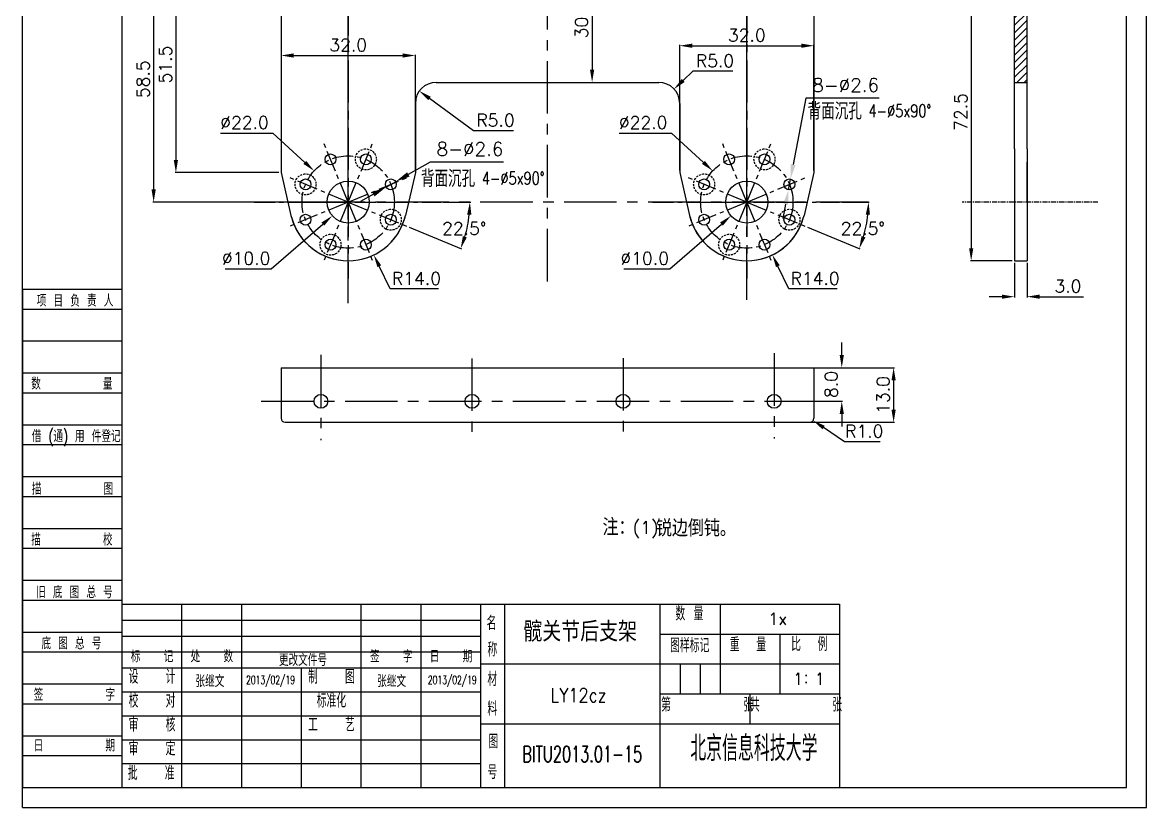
# Model space of a CAD drawing. Extents: x 2854 to 5858, y -1165 to 723.
# Drawn here: x 4530.2 to 4798.1, y -724.9 to -537.8 of the extents above; entities that cross this region are included whole.
import ezdxf
from ezdxf.enums import TextEntityAlignment as Align

# ---------------------------------------------------------------- set-up
doc = ezdxf.new("R2010")
doc.units = 0
doc.header["$MEASUREMENT"] = 0
doc.linetypes.add('PF_CENTER', pattern=[2, 1.25, -0.25, 0.25, -0.25])
doc.linetypes.add('PF_DASHED', pattern=[0.75, 0.5, -0.25])
doc.layers.get('0').update_dxf_attribs({"linetype": 'CONTINUOUS'})
doc.layers.get('DEFPOINTS').update_dxf_attribs({"linetype": 'CONTINUOUS'})
for name, color, linetype in [('SMPEN_CENTER', 4, 'PF_CENTER'), ('SMPEN_DASHED', 2, 'PF_DASHED'), ('SMPEN_DIM', 3, 'CONTINUOUS'), ('SMPEN_HATCH', 6, 'CONTINUOUS'), ('SMPEN_TEXT', 6, 'CONTINUOUS'), ('SMPEN_THICK', 7, 'CONTINUOUS')]:
    doc.layers.add(name, color=color, linetype=linetype)
doc.styles.get("Standard").update_dxf_attribs({"font": 'txt.shx', "bigfont": 'hshztxt.shx'})
doc.dimstyles.get("Standard").update_dxf_attribs({"dimtxt": 3, "dimasz": 3, "dimexe": 0.18, "dimexo": 0.5, "dimgap": 1, "dimtad": 1, "dimtoh": 1, "dimdec": 1, "dimzin": 0, "dimdsep": 46, "dimtxsty": 'Standard', "dimcen": 0, "dimadec": 1, "dimazin": 0, "dimtfac": 1, "dimtdec": 1, "dimtofl": 0, "dimtmove": 0, "dimatfit": 3, "dimfxl": 0, "dimtolj": 1, "dimtzin": 0, "dimarcsym": 0})
doc.dimstyles.new('STANDARD$0', dxfattribs={"dimtxt": 3, "dimasz": 3, "dimexe": 0.18, "dimexo": 0.5, "dimgap": 1, "dimtad": 1, "dimtoh": 1, "dimdec": 1, "dimzin": 0, "dimdsep": 46, "dimtxsty": 'Standard', "dimcen": 0, "dimadec": 1, "dimazin": 0, "dimtfac": 1, "dimtdec": 1, "dimtofl": 0, "dimtmove": 0, "dimatfit": 3, "dimfxl": 0, "dimtolj": 1, "dimtzin": 0, "dimarcsym": 0})

# ---------------------------------------------------------------- blocks, each defined once
blk = doc.blocks.new('*D456')
at = {"layer": 'DEFPOINTS', "color": 0, "ltscale": 10}
for p in [(4717.79, -632.08), (4718.61, -632.64)]:
    blk.add_point(p, dxfattribs=at)
at = {"layer": 'SMPEN_DIM', "color": 0, "lineweight": -2, "ltscale": 10}
for p, q in [((4726.04, -637.72), (4721.09, -634.33)), ((4734.54, -637.72), (4726.04, -637.72))]:
    blk.add_line(p, q, dxfattribs=at)
at = {"layer": 'SMPEN_DIM', "color": 0, "ltscale": 10}
blk.add_solid([(4721.37, -633.92), (4720.81, -634.75), (4718.61, -632.64)], dxfattribs=at)
at = {"layer": 'SMPEN_DIM', "color": 0, "ltscale": 10, "insert": (4730.79, -635.22), "char_height": 3, "attachment_point": 5}
blk.add_mtext('\\A1;R1.0', dxfattribs=at)
blk = doc.blocks.new('*D455')
at = {"layer": 'DEFPOINTS', "color": 0, "ltscale": 10}
for p in [(4766.57, -522.1), (4756.27, -594.6), (4766.57, -594.6)]:
    blk.add_point(p, dxfattribs=at)
at = {"layer": 'SMPEN_DIM', "color": 0, "lineweight": -2, "ltscale": 10}
for p, q in [((4766.07, -522.1), (4756.09, -522.1)), ((4756.27, -525.1), (4756.27, -591.6)), ((4766.07, -594.6), (4756.09, -594.6))]:
    blk.add_line(p, q, dxfattribs=at)
at = {"layer": 'SMPEN_DIM', "color": 0, "ltscale": 10}
for points in [[(4755.77, -525.1), (4756.77, -525.1), (4756.27, -522.1)], [(4755.77, -591.6), (4756.77, -591.6), (4756.27, -594.6)]]:
    blk.add_solid(points, dxfattribs=at)
at = {"layer": 'SMPEN_DIM', "color": 0, "ltscale": 10, "insert": (4753.77, -559.14), "char_height": 3, "attachment_point": 5, "rotation": 90}
blk.add_mtext('\\A1;72.5', dxfattribs=at)
blk = doc.blocks.new('*D451')
at = {"layer": 'DEFPOINTS', "color": 0, "ltscale": 10}
for p in [(4624.75, -554.15), (4628.79, -557.1)]:
    blk.add_point(p, dxfattribs=at)
at = {"layer": 'SMPEN_DIM', "color": 0, "lineweight": -2, "ltscale": 10}
for p, q in [((4637.65, -563.6), (4627.17, -555.92)), ((4647.15, -563.6), (4637.65, -563.6))]:
    blk.add_line(p, q, dxfattribs=at)
at = {"layer": 'SMPEN_DIM', "color": 0, "ltscale": 10}
blk.add_solid([(4627.47, -555.52), (4626.88, -556.32), (4624.75, -554.15)], dxfattribs=at)
at = {"layer": 'SMPEN_DIM', "color": 0, "ltscale": 10, "insert": (4642.9, -561.1), "char_height": 3, "attachment_point": 5}
blk.add_mtext('\\A1;R5.0', dxfattribs=at)
blk = doc.blocks.new('*D449')
at = {"layer": 'DEFPOINTS', "color": 0, "ltscale": 10}
for p in [(4591.79, -522.1), (4566.72, -573.6), (4591.79, -573.6)]:
    blk.add_point(p, dxfattribs=at)
at = {"layer": 'SMPEN_DIM', "color": 0, "lineweight": -2, "ltscale": 10}
for p, q in [((4591.29, -522.1), (4566.54, -522.1)), ((4566.72, -525.1), (4566.72, -570.6)), ((4591.29, -573.6), (4566.54, -573.6))]:
    blk.add_line(p, q, dxfattribs=at)
at = {"layer": 'SMPEN_DIM', "color": 0, "ltscale": 10}
for points in [[(4566.22, -525.1), (4567.22, -525.1), (4566.72, -522.1)], [(4566.22, -570.6), (4567.22, -570.6), (4566.72, -573.6)]]:
    blk.add_solid(points, dxfattribs=at)
at = {"layer": 'SMPEN_DIM', "color": 0, "ltscale": 10, "insert": (4564.22, -547.85), "char_height": 3, "attachment_point": 5, "rotation": 90}
blk.add_mtext('\\A1;51.5', dxfattribs=at)
blk = doc.blocks.new('*D448')
at = {"layer": 'DEFPOINTS', "color": 0, "ltscale": 10}
for p in [(4591.79, -522.1), (4561.42, -580.6), (4607.79, -580.6)]:
    blk.add_point(p, dxfattribs=at)
at = {"layer": 'SMPEN_DIM', "color": 0, "lineweight": -2, "ltscale": 10}
for p, q in [((4591.29, -522.1), (4561.24, -522.1)), ((4561.42, -525.1), (4561.42, -577.6)), ((4607.29, -580.6), (4561.24, -580.6))]:
    blk.add_line(p, q, dxfattribs=at)
at = {"layer": 'SMPEN_DIM', "color": 0, "ltscale": 10}
for points in [[(4560.92, -525.1), (4561.92, -525.1), (4561.42, -522.1)], [(4560.92, -577.6), (4561.92, -577.6), (4561.42, -580.6)]]:
    blk.add_solid(points, dxfattribs=at)
at = {"layer": 'SMPEN_DIM', "color": 0, "ltscale": 10, "insert": (4558.92, -551.35), "char_height": 3, "attachment_point": 5, "rotation": 90}
blk.add_mtext('\\A1;58.5', dxfattribs=at)
blk = doc.blocks.new('*D446')
at = {"layer": 'DEFPOINTS', "color": 0, "ltscale": 10}
for p in [(4591.79, -525.1), (4623.79, -545.69), (4623.79, -573.6)]:
    blk.add_point(p, dxfattribs=at)
at = {"layer": 'SMPEN_DIM', "color": 0, "lineweight": -2, "ltscale": 10}
for p, q in [((4591.79, -525.6), (4591.79, -545.87)), ((4594.79, -545.69), (4620.79, -545.69)), ((4623.79, -573.1), (4623.79, -545.51))]:
    blk.add_line(p, q, dxfattribs=at)
at = {"layer": 'SMPEN_DIM', "color": 0, "ltscale": 10}
for points in [[(4594.79, -545.19), (4594.79, -546.19), (4591.79, -545.69)], [(4620.79, -545.19), (4620.79, -546.19), (4623.79, -545.69)]]:
    blk.add_solid(points, dxfattribs=at)
at = {"layer": 'SMPEN_DIM', "color": 0, "ltscale": 10, "insert": (4607.79, -543.19), "char_height": 3, "attachment_point": 5}
blk.add_mtext('\\A1;32.0', dxfattribs=at)
blk = doc.blocks.new('*D445')
at = {"layer": 'DEFPOINTS', "color": 0, "ltscale": 10}
for p in [(4702.79, -495.29), (4607.79, -580.6), (4702.79, -580.6)]:
    blk.add_point(p, dxfattribs=at)
at = {"layer": 'SMPEN_DIM', "color": 0, "lineweight": -2, "ltscale": 10}
for p, q in [((4607.79, -580.1), (4607.79, -495.11)), ((4610.79, -495.29), (4699.79, -495.29)), ((4702.79, -580.1), (4702.79, -495.11))]:
    blk.add_line(p, q, dxfattribs=at)
at = {"layer": 'SMPEN_DIM', "color": 0, "ltscale": 10}
for points in [[(4610.79, -494.79), (4610.79, -495.79), (4607.79, -495.29)], [(4699.79, -494.79), (4699.79, -495.79), (4702.79, -495.29)]]:
    blk.add_solid(points, dxfattribs=at)
at = {"layer": 'SMPEN_DIM', "color": 0, "ltscale": 10, "insert": (4655.29, -492.79), "char_height": 3, "attachment_point": 5}
blk.add_mtext('\\A1;95.0', dxfattribs=at)
blk = doc.blocks.new('ADDBOX')
for p, q in [((0, 125), (0, 0)), ((0, 125), (25, 125)), ((25, 0), (25, 125))]:
    blk.add_line(p, q)
at = {"color": 1}
for p, q in [((0, 120), (25, 120)), ((0, 99), (25, 99)), ((0, 86), (25, 86)), ((0, 73), (25, 73)), ((0, 60), (25, 60)), ((0, 47), (25, 47)), ((0, 21), (25, 21)), ((0, 8), (25, 8))]:
    blk.add_line(p, q, dxfattribs=at)
for points in [[(0, 112), (25, 112)], [(0, 34), (25, 34)]]:
    blk.add_lwpolyline(points, dxfattribs=at)
for points in [[(0, 104), (25, 104)], [(0, 91), (25, 91)], [(0, 78), (25, 78)], [(0, 65), (25, 65)], [(0, 52), (25, 52)], [(0, 39), (25, 39)], [(0, 26), (25, 26)], [(0, 13), (25, 13)], [(0, 0), (25, 0)]]:
    blk.add_lwpolyline(points)
at = {"color": 1, "width": 0.67}
for s, p in [('项 目 负 责 人', (3.58, 120.61)), ('数        量', (2.2, 99.8)), ('借 (通) 用 件登记', (2.35, 86.62)), ('描        图', (2.35, 73.41)), ('描        校', (2.2, 60.68)), ('旧 底 图 总 号', (3.43, 47.48)), (' 底 图 总 号', (2.97, 34.66)), ('签        字', (2.82, 21.77)), ('日        期', (2.82, 9.04))]:
    blk.add_text(s, height=3, dxfattribs=at).set_placement(p)
at = {"color": 1, "ltscale": 20, "width": 0.67}
blk.add_attdef('PRJMANAGER', text='', height=3.5, dxfattribs=at).set_placement((1.5, 113), align=Align.BOTTOM_LEFT)
at = {"color": 1, "width": 0.67}
for tag, p in [('NUM', (1.5, 92)), ('DRAFTER', (1.5, 66)), ('DVERI', (1.5, 53)), ('OLDDRAWNO', (1.5, 40)), ('DRAWNO', (1.5, 27)), ('SIGNER', (1.5, 14)), ('DATE', (1.5, 1))]:
    blk.add_attdef(tag, text='', height=3.5, dxfattribs=at).set_placement(p, align=Align.BOTTOM_LEFT)
blk = doc.blocks.new('*D461')
at = {"layer": 'DEFPOINTS', "color": 0, "ltscale": 10}
for p in [(4713.19, -575.12), (4712.71, -577.67)]:
    blk.add_point(p, dxfattribs=at)
at = {"layer": 'SMPEN_DIM', "color": 0, "lineweight": -2, "ltscale": 10}
for p, q in [((4716.85, -555.83), (4713.85, -571.68)), ((4734.35, -555.83), (4716.85, -555.83)), ((4712.71, -577.67), (4713.19, -575.12)), ((4712.05, -581.11), (4711.4, -584.55))]:
    blk.add_line(p, q, dxfattribs=at)
at = {"layer": 'SMPEN_DIM', "color": 0, "ltscale": 10}
for points in [[(4713.27, -571.57), (4714.42, -571.79), (4713.19, -575.12)], [(4711.48, -581), (4712.63, -581.22), (4712.71, -577.67)]]:
    blk.add_solid(points, dxfattribs=at)
at = {"layer": 'SMPEN_DIM', "color": 0, "ltscale": 10, "insert": (4726.35, -552.73), "char_height": 3.2, "attachment_point": 5}
blk.add_mtext('\\A1;8-∅2.6', dxfattribs=at)
blk = doc.blocks.new('*D460')
at = {"layer": 'DEFPOINTS', "color": 0, "ltscale": 10}
for p in [(4694.67, -573.18), (4710.9, -588.03)]:
    blk.add_point(p, dxfattribs=at)
at = {"layer": 'SMPEN_DIM', "color": 0, "lineweight": -2, "ltscale": 10}
for p, q in [((4672.33, -564.18), (4684.83, -564.18)), ((4684.83, -564.18), (4692.46, -571.15))]:
    blk.add_line(p, q, dxfattribs=at)
at = {"layer": 'SMPEN_DIM', "color": 0, "ltscale": 10}
blk.add_solid([(4692.79, -570.79), (4692.12, -571.52), (4694.67, -573.18)], dxfattribs=at)
at = {"layer": 'SMPEN_DIM', "color": 0, "ltscale": 10, "insert": (4678.08, -561.68), "char_height": 3, "attachment_point": 5}
blk.add_mtext('\\A1;∅22.0', dxfattribs=at)
blk = doc.blocks.new('*D459')
at = {"layer": 'DEFPOINTS', "color": 0, "ltscale": 10}
for p in [(4680.35, -580.6), (4702.79, -580.6), (4724.91, -580.6), (4716.82, -586.42), (4731.55, -584.39)]:
    blk.add_point(p, dxfattribs=at)
at = {"layer": 'SMPEN_DIM', "color": 0, "lineweight": -2, "ltscale": 10}
for p, q in [((4725.41, -580.6), (4731.98, -580.6)), ((4717.28, -586.61), (4729.76, -591.77))]:
    blk.add_line(p, q, dxfattribs=at)
blk.add_arc((4702.79, -580.6), 29.01, 343.4277, 354.0723, dxfattribs=at)
at = {"layer": 'SMPEN_DIM', "color": 0, "ltscale": 10}
for points in [[(4731.14, -583.57), (4732.14, -583.62), (4731.8, -580.6)], [(4731.06, -589.04), (4730.12, -588.71), (4729.59, -591.7)]]:
    blk.add_solid(points, dxfattribs=at)
at = {"layer": 'SMPEN_DIM', "color": 0, "ltscale": 10, "insert": (4730.44, -586.89), "char_height": 3, "attachment_point": 5}
blk.add_mtext('\\A1;22.5°', dxfattribs=at)
blk = doc.blocks.new('*D458')
at = {"layer": 'DEFPOINTS', "color": 0, "ltscale": 10}
for p in [(4702.79, -580.6), (4708.89, -593.2)]:
    blk.add_point(p, dxfattribs=at)
at = {"layer": 'SMPEN_DIM', "color": 0, "lineweight": -2, "ltscale": 10}
for p, q in [((4712.81, -601.3), (4710.2, -595.9)), ((4724.31, -601.3), (4712.81, -601.3))]:
    blk.add_line(p, q, dxfattribs=at)
at = {"layer": 'SMPEN_DIM', "color": 0, "ltscale": 10}
blk.add_solid([(4710.65, -595.68), (4709.75, -596.12), (4708.89, -593.2)], dxfattribs=at)
at = {"layer": 'SMPEN_DIM', "color": 0, "ltscale": 10, "insert": (4719.06, -598.8), "char_height": 3, "attachment_point": 5}
blk.add_mtext('\\A1;R14.0', dxfattribs=at)
blk = doc.blocks.new('*D457')
at = {"layer": 'DEFPOINTS', "color": 0, "ltscale": 10}
for p in [(4706.56, -577.32), (4699.01, -583.88)]:
    blk.add_point(p, dxfattribs=at)
at = {"layer": 'SMPEN_DIM', "color": 0, "lineweight": -2, "ltscale": 10}
for p, q in [((4684.46, -596.52), (4696.75, -585.85)), ((4673.46, -596.52), (4684.46, -596.52))]:
    blk.add_line(p, q, dxfattribs=at)
at = {"layer": 'SMPEN_DIM', "color": 0, "ltscale": 10}
blk.add_solid([(4696.42, -585.47), (4697.08, -586.23), (4699.01, -583.88)], dxfattribs=at)
at = {"layer": 'SMPEN_DIM', "color": 0, "ltscale": 10, "insert": (4678.46, -594.02), "char_height": 3, "attachment_point": 5}
blk.add_mtext('\\A1;∅10.0', dxfattribs=at)
blk = doc.blocks.new('*D466')
at = {"layer": 'DEFPOINTS', "color": 0, "ltscale": 10}
for p in [(4611.56, -577.32), (4604.01, -583.88)]:
    blk.add_point(p, dxfattribs=at)
at = {"layer": 'SMPEN_DIM', "color": 0, "lineweight": -2, "ltscale": 10}
for p, q in [((4589.46, -596.52), (4601.75, -585.85)), ((4578.46, -596.52), (4589.46, -596.52))]:
    blk.add_line(p, q, dxfattribs=at)
at = {"layer": 'SMPEN_DIM', "color": 0, "ltscale": 10}
blk.add_solid([(4601.42, -585.47), (4602.08, -586.23), (4604.01, -583.88)], dxfattribs=at)
at = {"layer": 'SMPEN_DIM', "color": 0, "ltscale": 10, "insert": (4583.46, -594.02), "char_height": 3, "attachment_point": 5}
blk.add_mtext('\\A1;∅10.0', dxfattribs=at)
blk = doc.blocks.new('*D465')
at = {"layer": 'DEFPOINTS', "color": 0, "ltscale": 10}
for p in [(4607.79, -580.6), (4613.89, -593.2)]:
    blk.add_point(p, dxfattribs=at)
at = {"layer": 'SMPEN_DIM', "color": 0, "lineweight": -2, "ltscale": 10}
for p, q in [((4617.81, -601.3), (4615.2, -595.9)), ((4629.31, -601.3), (4617.81, -601.3))]:
    blk.add_line(p, q, dxfattribs=at)
at = {"layer": 'SMPEN_DIM', "color": 0, "ltscale": 10}
blk.add_solid([(4615.65, -595.68), (4614.75, -596.12), (4613.89, -593.2)], dxfattribs=at)
at = {"layer": 'SMPEN_DIM', "color": 0, "ltscale": 10, "insert": (4624.06, -598.8), "char_height": 3, "attachment_point": 5}
blk.add_mtext('\\A1;R14.0', dxfattribs=at)
blk = doc.blocks.new('*D464')
at = {"layer": 'DEFPOINTS', "color": 0, "ltscale": 10}
for p in [(4585.35, -580.6), (4607.79, -580.6), (4629.91, -580.6), (4621.82, -586.42), (4636.55, -584.39)]:
    blk.add_point(p, dxfattribs=at)
at = {"layer": 'SMPEN_DIM', "color": 0, "lineweight": -2, "ltscale": 10}
for p, q in [((4630.41, -580.6), (4636.98, -580.6)), ((4622.28, -586.61), (4634.76, -591.77))]:
    blk.add_line(p, q, dxfattribs=at)
blk.add_arc((4607.79, -580.6), 29.01, 343.4277, 354.0723, dxfattribs=at)
at = {"layer": 'SMPEN_DIM', "color": 0, "ltscale": 10}
for points in [[(4636.14, -583.57), (4637.14, -583.62), (4636.8, -580.6)], [(4636.06, -589.04), (4635.12, -588.71), (4634.59, -591.7)]]:
    blk.add_solid(points, dxfattribs=at)
at = {"layer": 'SMPEN_DIM', "color": 0, "ltscale": 10, "insert": (4635.44, -586.89), "char_height": 3, "attachment_point": 5}
blk.add_mtext('\\A1;22.5°', dxfattribs=at)
blk = doc.blocks.new('*D463')
at = {"layer": 'DEFPOINTS', "color": 0, "ltscale": 10}
for p in [(4599.67, -573.18), (4615.9, -588.03)]:
    blk.add_point(p, dxfattribs=at)
at = {"layer": 'SMPEN_DIM', "color": 0, "lineweight": -2, "ltscale": 10}
for p, q in [((4577.33, -564.18), (4589.83, -564.18)), ((4589.83, -564.18), (4597.46, -571.15))]:
    blk.add_line(p, q, dxfattribs=at)
at = {"layer": 'SMPEN_DIM', "color": 0, "ltscale": 10}
blk.add_solid([(4597.79, -570.79), (4597.12, -571.52), (4599.67, -573.18)], dxfattribs=at)
at = {"layer": 'SMPEN_DIM', "color": 0, "ltscale": 10, "insert": (4583.08, -561.68), "char_height": 3, "attachment_point": 5}
blk.add_mtext('\\A1;∅22.0', dxfattribs=at)
blk = doc.blocks.new('*D462')
at = {"layer": 'DEFPOINTS', "color": 0, "ltscale": 10}
for p in [(4619.08, -575.75), (4616.82, -577.03)]:
    blk.add_point(p, dxfattribs=at)
at = {"layer": 'SMPEN_DIM', "color": 0, "lineweight": -2, "ltscale": 10}
for p, q in [((4627.31, -571.07), (4622.12, -574.02)), ((4644.81, -571.07), (4627.31, -571.07)), ((4616.82, -577.03), (4619.08, -575.75)), ((4613.78, -578.76), (4610.73, -580.49))]:
    blk.add_line(p, q, dxfattribs=at)
at = {"layer": 'SMPEN_DIM', "color": 0, "ltscale": 10}
for points in [[(4621.83, -573.51), (4622.41, -574.53), (4619.08, -575.75)], [(4613.49, -578.26), (4614.07, -579.27), (4616.82, -577.03)]]:
    blk.add_solid(points, dxfattribs=at)
at = {"layer": 'SMPEN_DIM', "color": 0, "ltscale": 10, "insert": (4636.81, -567.97), "char_height": 3.2, "attachment_point": 5}
blk.add_mtext('\\A1;8-∅2.6', dxfattribs=at)
blk = doc.blocks.new('*D469')
at = {"layer": 'DEFPOINTS', "color": 0, "ltscale": 10}
for p in [(4718.79, -620.08), (4709.29, -628.08), (4725.42, -628.08)]:
    blk.add_point(p, dxfattribs=at)
at = {"layer": 'SMPEN_DIM', "color": 0, "lineweight": -2, "ltscale": 10}
for p, q in [((4725.42, -617.08), (4725.42, -614.08)), ((4719.29, -620.08), (4725.6, -620.08)), ((4709.79, -628.08), (4725.6, -628.08)), ((4725.42, -631.08), (4725.42, -634.08))]:
    blk.add_line(p, q, dxfattribs=at)
at = {"layer": 'SMPEN_DIM', "color": 0, "ltscale": 10}
for points in [[(4724.92, -617.08), (4725.92, -617.08), (4725.42, -620.08)], [(4724.92, -631.08), (4725.92, -631.08), (4725.42, -628.08)]]:
    blk.add_solid(points, dxfattribs=at)
at = {"layer": 'SMPEN_DIM', "color": 0, "ltscale": 10, "insert": (4722.92, -624.08), "char_height": 3, "attachment_point": 5, "rotation": 90}
blk.add_mtext('\\A1;8.0', dxfattribs=at)
blk = doc.blocks.new('*D470')
at = {"layer": 'DEFPOINTS', "color": 0, "ltscale": 10}
for p in [(4709.29, -620.08), (4709.29, -633.08), (4737.78, -633.08)]:
    blk.add_point(p, dxfattribs=at)
at = {"layer": 'SMPEN_DIM', "color": 0, "lineweight": -2, "ltscale": 10}
for p, q in [((4709.79, -620.08), (4737.96, -620.08)), ((4737.78, -623.08), (4737.78, -630.08)), ((4709.79, -633.08), (4737.96, -633.08))]:
    blk.add_line(p, q, dxfattribs=at)
at = {"layer": 'SMPEN_DIM', "color": 0, "ltscale": 10}
for points in [[(4737.28, -623.08), (4738.28, -623.08), (4737.78, -620.08)], [(4737.28, -630.08), (4738.28, -630.08), (4737.78, -633.08)]]:
    blk.add_solid(points, dxfattribs=at)
at = {"layer": 'SMPEN_DIM', "color": 0, "ltscale": 10, "insert": (4735.28, -626.58), "char_height": 3, "attachment_point": 5, "rotation": 90}
blk.add_mtext('\\A1;13.0', dxfattribs=at)
blk = doc.blocks.new('*D725')
at = {"layer": 'DEFPOINTS', "color": 0, "ltscale": 10}
for p in [(4766.57, -594.6), (4769.57, -594.6), (4769.57, -603.15)]:
    blk.add_point(p, dxfattribs=at)
at = {"layer": 'SMPEN_DIM', "color": 0, "lineweight": -2, "ltscale": 10}
for p, q in [((4766.57, -595.1), (4766.57, -603.33)), ((4769.57, -595.1), (4769.57, -603.33)), ((4763.57, -603.15), (4760.57, -603.15)), ((4772.57, -603.15), (4783.07, -603.15))]:
    blk.add_line(p, q, dxfattribs=at)
at = {"layer": 'SMPEN_DIM', "color": 0, "ltscale": 10}
for points in [[(4763.57, -602.65), (4763.57, -603.65), (4766.57, -603.15)], [(4772.57, -602.65), (4772.57, -603.65), (4769.57, -603.15)]]:
    blk.add_solid(points, dxfattribs=at)
at = {"layer": 'SMPEN_DIM', "color": 0, "ltscale": 10, "insert": (4779.32, -600.65), "char_height": 3, "attachment_point": 5}
blk.add_mtext('\\A1;3.0', dxfattribs=at)
blk = doc.blocks.new('*D726')
at = {"layer": 'DEFPOINTS', "color": 0, "ltscale": 10}
for p in [(4718.79, -543.36), (4686.79, -573.6), (4718.79, -573.6)]:
    blk.add_point(p, dxfattribs=at)
at = {"layer": 'SMPEN_DIM', "color": 0, "lineweight": -2, "ltscale": 10}
for p, q in [((4686.79, -573.1), (4686.79, -543.18)), ((4689.79, -543.36), (4715.79, -543.36)), ((4718.79, -573.1), (4718.79, -543.18))]:
    blk.add_line(p, q, dxfattribs=at)
at = {"layer": 'SMPEN_DIM', "color": 0, "ltscale": 10}
for points in [[(4689.79, -542.86), (4689.79, -543.86), (4686.79, -543.36)], [(4715.79, -542.86), (4715.79, -543.86), (4718.79, -543.36)]]:
    blk.add_solid(points, dxfattribs=at)
at = {"layer": 'SMPEN_DIM', "color": 0, "ltscale": 10, "insert": (4702.79, -540.86), "char_height": 3, "attachment_point": 5}
blk.add_mtext('\\A1;32.0', dxfattribs=at)
blk = doc.blocks.new('*D727')
at = {"layer": 'DEFPOINTS', "color": 0, "ltscale": 10}
for p in [(4685.44, -553.69), (4681.79, -557.1)]:
    blk.add_point(p, dxfattribs=at)
at = {"layer": 'SMPEN_DIM', "color": 0, "lineweight": -2, "ltscale": 10}
for p, q in [((4689.96, -549.45), (4687.63, -551.64)), ((4699.46, -549.45), (4689.96, -549.45))]:
    blk.add_line(p, q, dxfattribs=at)
at = {"layer": 'SMPEN_DIM', "color": 0, "ltscale": 10}
blk.add_solid([(4687.29, -551.27), (4687.97, -552), (4685.44, -553.69)], dxfattribs=at)
at = {"layer": 'SMPEN_DIM', "color": 0, "ltscale": 10, "insert": (4695.21, -546.95), "char_height": 3, "attachment_point": 5}
blk.add_mtext('\\A1;R5.0', dxfattribs=at)
blk = doc.blocks.new('*D728')
at = {"layer": 'DEFPOINTS', "color": 0, "ltscale": 10}
for p in [(4655.29, -522.1), (4655.29, -552.1), (4665.92, -552.1)]:
    blk.add_point(p, dxfattribs=at)
at = {"layer": 'SMPEN_DIM', "color": 0, "lineweight": -2, "ltscale": 10}
for p, q in [((4655.79, -522.1), (4666.1, -522.1)), ((4665.92, -525.1), (4665.92, -549.1)), ((4655.79, -552.1), (4666.1, -552.1))]:
    blk.add_line(p, q, dxfattribs=at)
at = {"layer": 'SMPEN_DIM', "color": 0, "ltscale": 10}
for points in [[(4665.42, -525.1), (4666.42, -525.1), (4665.92, -522.1)], [(4665.42, -549.1), (4666.42, -549.1), (4665.92, -552.1)]]:
    blk.add_solid(points, dxfattribs=at)
at = {"layer": 'SMPEN_DIM', "color": 0, "ltscale": 10, "insert": (4663.42, -537.1), "char_height": 3, "attachment_point": 5, "rotation": 90}
blk.add_mtext('\\A1;30.0', dxfattribs=at)

msp = doc.modelspace()

# ---------------------------------------------------------------- hatches: boundary and pattern name
at = {"layer": 'SMPEN_HATCH', "ltscale": 10}
h = msp.add_hatch(dxfattribs=at)
h.set_pattern_fill('ANSI31', color=256, scale=10, style=0)
h.paths.add_polyline_path([(4779.57, -525.1), (4779.57, -522.1), (4774.57, -522.1), (4774.57, -525.1)])
h.paths.add_polyline_path([(4769.57, -525.1), (4774.57, -525.1), (4774.57, -522.1), (4766.57, -522.1), (4766.57, -552.1), (4769.57, -552.1)])

# ---------------------------------------------------------------- linework, layer by layer
at = {"linetype": 'Continuous'}
for p, q in [((4553.91, -720.1), (4553.91, -447.45)), ((4793.3, -720.1), (4793.3, -447.45))]:
    msp.add_line(p, q, dxfattribs=at)
at = {"ltscale": 10}
for p, q in [((4591.79, -522.1), (4591.79, -573.6)), ((4718.79, -522.1), (4718.79, -573.6)), ((4766.57, -567.95), (4766.57, -522.1)), ((4769.57, -567.95), (4769.57, -525.1)), ((4628.79, -552.1), (4681.79, -552.1)), ((4766.57, -552.1), (4769.57, -552.1)), ((4623.79, -557.1), (4623.79, -573.6)), ((4686.79, -557.1), (4686.79, -573.6)), ((4766.57, -567.95), (4766.57, -594.6)), ((4769.57, -567.95), (4769.57, -594.6)), ((4591.79, -573.6), (4594.15, -583.77)), ((4623.79, -573.6), (4621.42, -583.77)), ((4686.79, -573.6), (4689.15, -583.77)), ((4718.79, -573.6), (4716.42, -583.77)), ((4766.57, -594.6), (4769.57, -594.6)), ((4591.79, -620.08), (4591.79, -632.08)), ((4591.79, -620.08), (4718.79, -620.08)), ((4718.79, -620.08), (4718.79, -632.08)), ((4592.79, -633.08), (4717.79, -633.08)), ((4724.91, -676.4), (4724.91, -720.1))]:
    msp.add_line(p, q, dxfattribs=at)
at = {"ltscale": 2}
for p, q in [((4769.57, -580.6), (4769.57, -571.1)), ((4769.57, -580.6), (4769.57, -571.1)), ((4769.57, -580.6), (4769.57, -590.1)), ((4769.57, -580.6), (4769.57, -590.1)), ((4769.57, -593.1), (4769.57, -594.6)), ((4769.57, -593.1), (4769.57, -594.6))]:
    msp.add_line(p, q, dxfattribs=at)
at = {"color": 7}
for p, q in [((4553.91, -676.4), (4724.91, -676.4)), ((4553.91, -676.4), (4724.91, -676.4)), ((4553.91, -720.1), (4553.91, -676.4)), ((4639.41, -720.1), (4639.41, -676.4)), ((4682.16, -720.1), (4682.16, -676.4)), ((4639.41, -690.65), (4724.91, -690.65)), ((4553.91, -691.6), (4639.41, -691.6)), ((4639.41, -704.9), (4724.91, -704.9))]:
    msp.add_line(p, q, dxfattribs=at)
at = {"color": 6}
for p, q in [((4568.16, -720.1), (4568.16, -676.4)), ((4582.41, -720.1), (4582.41, -676.4)), ((4610.91, -720.1), (4610.91, -676.4)), ((4625.16, -720.1), (4625.16, -676.4)), ((4645.11, -720.1), (4645.11, -676.4)), ((4696.41, -676.4), (4696.41, -697.78)), ((4553.91, -680.2), (4639.41, -680.2)), ((4553.91, -684), (4639.41, -684)), ((4710.66, -683.53), (4710.66, -697.78)), ((4553.91, -687.8), (4639.41, -687.8)), ((4686.91, -690.65), (4686.91, -697.78)), ((4691.66, -690.65), (4691.66, -697.78)), ((4596.66, -720.1), (4596.66, -691.6)), ((4553.91, -697.3), (4639.41, -697.3)), ((4703.54, -697.78), (4703.54, -704.9)), ((4553.91, -703), (4639.41, -703)), ((4553.91, -708.7), (4639.41, -708.7)), ((4553.91, -714.4), (4639.41, -714.4))]:
    msp.add_line(p, q, dxfattribs=at)
msp.add_line((4553.91, -720.1), (4793.3, -720.1))
for centre in [(4603.58, -570.44), (4612, -570.44), (4698.58, -570.44), (4707, -570.44), (4597.62, -576.39), (4617.95, -576.39), (4692.62, -576.39), (4712.95, -576.39), (4597.62, -584.81), (4617.95, -584.81), (4692.62, -584.81), (4712.95, -584.81), (4603.58, -590.76), (4612, -590.76), (4698.58, -590.76), (4707, -590.76)]:
    msp.add_circle(centre, 1.3)
at = {"ltscale": 10}
for centre, radius in [((4607.79, -580.6), 5), ((4702.79, -580.6), 5), ((4601.29, -628.08), 1.65), ((4637.29, -628.08), 1.65), ((4673.29, -628.08), 1.65), ((4709.29, -628.08), 1.65)]:
    msp.add_circle(centre, radius, dxfattribs=at)
for centre, radius, start, end in [((4628.79, -557.1), 5, 90, 180), ((4681.79, -557.1), 5, 0, 90), ((4607.79, -580.6), 14, 193.0838, 346.9162), ((4702.79, -580.6), 14, 193.0838, 346.9162), ((4607.79, -580.6), 14, 194.7799, 345.2201), ((4702.79, -580.6), 14, 194.7799, 345.2201), ((4592.79, -632.08), 1, 180, 270), ((4717.79, -632.08), 1, 270, 0)]:
    msp.add_arc(centre, radius, start, end, dxfattribs=at)
at = {"layer": 'SMPEN_CENTER', "ltscale": 10}
for p, q in [((4655.29, -599.5), (4655.29, -495.29)), ((4607.79, -604.73), (4607.79, -501.88)), ((4607.79, -603.92), (4607.79, -544.51)), ((4702.79, -603.92), (4702.79, -544.51)), ((4731.77, -580.6), (4580.11, -580.6)), ((4594.73, -580.6), (4620.85, -580.6)), ((4689.73, -580.6), (4715.85, -580.6)), ((4601.29, -616.99), (4601.29, -637.35)), ((4637.29, -617.86), (4637.29, -635.98)), ((4673.29, -617.76), (4673.29, -637.1)), ((4709.29, -616.63), (4709.29, -636.97)), ((4587.03, -628.08), (4722.46, -628.08))]:
    msp.add_line(p, q, dxfattribs=at)
at = {"layer": 'SMPEN_CENTER', "ltscale": 8}
for p, q in [((4607.79, -498.9), (4607.79, -598.78)), ((4607.79, -498.9), (4607.79, -598.78)), ((4702.79, -498.9), (4702.79, -598.78)), ((4702.79, -498.9), (4702.79, -598.78))]:
    msp.add_line(p, q, dxfattribs=at)
at = {"layer": 'SMPEN_CENTER', "ltscale": 4}
for p, q in [((4607.79, -580.6), (4601.97, -566.57)), ((4607.79, -580.6), (4613.6, -566.57)), ((4702.79, -580.6), (4696.97, -566.57)), ((4702.79, -580.6), (4708.6, -566.57)), ((4607.79, -580.6), (4593.75, -574.79)), ((4607.79, -580.6), (4621.82, -574.79)), ((4702.79, -580.6), (4688.75, -574.79)), ((4702.79, -580.6), (4716.82, -574.79)), ((4585.35, -580.6), (4629.91, -580.6)), ((4607.79, -580.6), (4593.75, -586.42)), ((4607.79, -580.6), (4601.97, -594.64)), ((4607.79, -580.6), (4621.82, -586.42)), ((4607.79, -580.6), (4613.6, -594.64)), ((4680.35, -580.6), (4724.91, -580.6)), ((4702.79, -580.6), (4688.75, -586.42)), ((4702.79, -580.6), (4696.97, -594.64)), ((4702.79, -580.6), (4708.6, -594.64)), ((4702.79, -580.6), (4716.82, -586.42))]:
    msp.add_line(p, q, dxfattribs=at)
at = {"layer": 'SMPEN_CENTER'}
msp.add_line((4786.48, -580.6), (4754.14, -580.6), dxfattribs=at)
at = {"layer": 'SMPEN_CENTER', "ltscale": 4}
for centre in [(4607.79, -580.6), (4702.79, -580.6)]:
    msp.add_circle(centre, 11, dxfattribs=at)
at = {"layer": 'SMPEN_DASHED'}
for centre in [(4612, -570.44), (4707, -570.44), (4597.62, -576.39), (4692.62, -576.39), (4617.95, -584.81), (4712.95, -584.81), (4603.58, -590.76), (4698.58, -590.76)]:
    msp.add_circle(centre, 2.5, dxfattribs=at)
at = {"layer": 'SMPEN_THICK', "color": 1, "linetype": 'Continuous'}
for p, q in [((4530.16, -724.85), (4530.16, -442.7)), ((4530.16, -724.85), (4530.16, -442.7)), ((4530.16, -724.85), (4530.16, -442.7)), ((4530.16, -724.85), (4530.16, -442.7)), ((4530.16, -724.85), (4530.16, -442.7)), ((4530.16, -724.85), (4530.16, -442.7)), ((4530.16, -724.85), (4530.16, -442.7)), ((4530.16, -724.85), (4530.16, -442.7)), ((4530.16, -724.85), (4530.16, -442.7)), ((4530.16, -724.85), (4530.16, -442.7)), ((4530.16, -724.85), (4530.16, -442.7)), ((4530.16, -724.85), (4530.16, -442.7)), ((4530.16, -724.85), (4530.16, -442.7)), ((4530.16, -724.85), (4530.16, -442.7)), ((4530.16, -724.85), (4530.16, -442.7)), ((4530.16, -724.85), (4530.16, -442.7)), ((4530.16, -724.85), (4530.16, -442.7)), ((4530.16, -724.85), (4530.16, -442.7)), ((4530.16, -724.85), (4530.16, -442.7)), ((4798.05, -724.85), (4798.05, -442.7)), ((4530.16, -724.85), (4530.16, -583.78)), ((4530.16, -724.85), (4530.16, -583.78)), ((4530.16, -724.85), (4530.16, -583.78)), ((4530.16, -724.85), (4530.16, -583.78)), ((4530.16, -724.85), (4530.16, -583.78)), ((4530.16, -724.85), (4530.16, -583.78)), ((4530.16, -724.85), (4530.16, -583.78)), ((4530.16, -724.85), (4530.16, -583.78)), ((4530.16, -724.85), (4530.16, -583.78)), ((4530.16, -724.85), (4530.16, -583.78)), ((4530.16, -724.85), (4530.16, -583.78)), ((4530.16, -724.85), (4530.16, -583.78)), ((4530.16, -724.85), (4530.16, -583.78)), ((4530.16, -724.85), (4530.16, -583.78)), ((4530.16, -724.85), (4530.16, -583.78)), ((4530.16, -724.85), (4530.16, -583.78)), ((4530.16, -724.85), (4530.16, -583.78)), ((4530.16, -724.85), (4530.16, -583.78)), ((4530.16, -724.85), (4530.16, -583.78)), ((4530.16, -724.85), (4530.16, -583.78)), ((4530.16, -724.85), (4530.16, -583.78)), ((4530.16, -724.85), (4530.16, -583.78)), ((4530.16, -724.85), (4530.16, -583.78)), ((4530.16, -724.85), (4530.16, -583.78)), ((4530.16, -724.85), (4530.16, -583.78)), ((4530.16, -724.85), (4530.16, -583.78)), ((4530.16, -724.85), (4530.16, -583.78)), ((4530.16, -724.85), (4530.16, -583.78)), ((4530.16, -724.85), (4530.16, -583.78)), ((4530.16, -724.85), (4530.16, -583.78)), ((4530.16, -724.85), (4530.16, -583.78)), ((4530.16, -724.85), (4530.16, -583.78)), ((4530.16, -724.85), (4530.16, -583.78)), ((4530.16, -724.85), (4530.16, -583.78)), ((4530.16, -724.85), (4530.16, -583.78)), ((4530.16, -724.85), (4530.16, -583.78)), ((4530.16, -724.85), (4530.16, -583.78)), ((4530.16, -724.85), (4530.16, -583.78)), ((4530.16, -724.85), (4530.16, -583.78)), ((4530.16, -724.85), (4530.16, -583.78)), ((4530.16, -724.85), (4530.16, -583.78)), ((4530.16, -724.85), (4530.16, -583.78)), ((4530.16, -724.85), (4530.16, -583.78)), ((4530.16, -724.85), (4530.16, -583.78)), ((4530.16, -724.85), (4530.16, -583.78)), ((4530.16, -724.85), (4530.16, -583.78)), ((4530.16, -724.85), (4530.16, -583.78)), ((4530.16, -724.85), (4530.16, -583.78)), ((4530.16, -724.85), (4530.16, -583.78)), ((4530.16, -724.85), (4530.16, -583.78)), ((4530.16, -724.85), (4530.16, -583.78)), ((4530.16, -724.85), (4530.16, -583.78)), ((4530.16, -724.85), (4530.16, -583.78)), ((4530.16, -724.85), (4530.16, -583.78)), ((4530.16, -724.85), (4530.16, -583.78)), ((4530.16, -724.85), (4530.16, -583.78)), ((4530.16, -724.85), (4530.16, -583.78)), ((4530.16, -724.85), (4530.16, -583.78)), ((4530.16, -724.85), (4530.16, -583.78)), ((4530.16, -724.85), (4530.16, -583.78)), ((4530.16, -724.85), (4530.16, -583.78)), ((4530.16, -724.85), (4530.16, -583.78)), ((4530.16, -724.85), (4530.16, -583.78)), ((4530.16, -724.85), (4530.16, -583.78)), ((4530.16, -724.85), (4530.16, -583.78)), ((4530.16, -724.85), (4530.16, -583.78)), ((4530.16, -724.85), (4530.16, -583.78)), ((4530.16, -724.85), (4530.16, -583.78)), ((4530.16, -724.85), (4530.16, -583.78)), ((4530.16, -724.85), (4530.16, -583.78)), ((4530.16, -724.85), (4530.16, -583.78)), ((4530.16, -724.85), (4530.16, -583.78)), ((4530.16, -724.85), (4530.16, -583.78)), ((4530.16, -724.85), (4530.16, -583.78)), ((4530.16, -724.85), (4530.16, -583.78)), ((4530.16, -724.85), (4530.16, -583.78)), ((4530.16, -724.85), (4530.16, -583.78)), ((4530.16, -724.85), (4530.16, -583.78)), ((4530.16, -724.85), (4530.16, -583.78)), ((4530.16, -724.85), (4530.16, -583.78)), ((4530.16, -724.85), (4530.16, -583.78)), ((4530.16, -724.85), (4530.16, -583.78)), ((4530.16, -724.85), (4530.16, -583.78)), ((4530.16, -724.85), (4530.16, -583.78)), ((4530.16, -724.85), (4530.16, -583.78)), ((4530.16, -724.85), (4530.16, -583.78)), ((4530.16, -724.85), (4530.16, -583.78)), ((4530.16, -724.85), (4530.16, -583.78)), ((4530.16, -724.85), (4530.16, -583.78)), ((4530.16, -724.85), (4530.16, -583.78)), ((4530.16, -724.85), (4530.16, -583.78)), ((4530.16, -724.85), (4530.16, -583.78)), ((4530.16, -724.85), (4530.16, -583.78)), ((4530.16, -724.85), (4530.16, -583.78)), ((4530.16, -724.85), (4530.16, -583.78)), ((4530.16, -724.85), (4530.16, -583.78)), ((4530.16, -724.85), (4530.16, -583.78)), ((4530.16, -724.85), (4530.16, -583.78)), ((4530.16, -724.85), (4530.16, -583.78)), ((4530.16, -724.85), (4530.16, -583.78)), ((4530.16, -724.85), (4530.16, -583.78)), ((4530.16, -724.85), (4530.16, -583.78)), ((4530.16, -724.85), (4530.16, -583.78))]:
    msp.add_line(p, q, dxfattribs=at)
at = {"layer": 'SMPEN_THICK', "color": 7, "linetype": 'Continuous'}
msp.add_line((4553.91, -663.1), (4553.91, -656.45), dxfattribs=at)
at = {"layer": 'SMPEN_THICK'}
for p, q in [((4682.16, -683.53), (4724.91, -683.53)), ((4682.16, -697.78), (4724.91, -697.78))]:
    msp.add_line(p, q, dxfattribs=at)
at = {"layer": 'SMPEN_THICK', "color": 1}
for q in [(4798.05, -724.85), (4729.66, -724.85)]:
    msp.add_line((4530.16, -724.85), q, dxfattribs=at)

# ---------------------------------------------------------------- block references
at = {"layer": 'SMPEN_THICK', "xscale": 0.9499999999998181, "yscale": 0.9500000000002728, "zscale": 0.95}
msp.add_blockref('ADDBOX', (4530.16, -720.1), dxfattribs=at)

# ---------------------------------------------------------------- texts
at = {"color": 6, "width": 0.67}
for s, height, p in [('数 量', 3.325, (4689.1, -681.31)), ('图样标记', 3.325, (4689.19, -688.88)), ('重  量', 3.325, (4703.07, -688.69)), ('比  例', 3.325, (4717.68, -688.59)), ('标   记', 2.85, (4561.04, -691.13)), ('处   数', 2.85, (4575.29, -691.13)), ('签   字', 2.85, (4618.04, -691.13)), ('日   期', 2.85, (4632.29, -691.13)), ('设   计', 3.325, (4561.04, -696.35)), ('制   图', 3.325, (4603.79, -696.35)), ('校   对', 3.325, (4561.04, -702.05)), ('标准化', 3.325, (4603.79, -702.05)), ('第        张', 3.325, (4693.33, -703.01)), ('共        张', 3.325, (4714.52, -703.01)), ('审   核', 3.325, (4561.04, -707.75)), ('工   艺', 3.325, (4603.79, -707.75)), ('审   定', 3.325, (4561.04, -713.45)), ('批   准', 3.325, (4560.83, -719.31))]:
    msp.add_text(s, height=height, dxfattribs=at).set_placement(p, align=Align.BOTTOM_CENTER)
at = {"color": 6}
for s, height, width, p in [('名', 3.33, 0.67, (4640.79, -682.56)), ('称', 3.33, 0.67, (4640.97, -688.88)), ('更改文件号', 2.85, 0.67, (4591.29, -691.13)), ('材', 3.33, 0.667, (4640.97, -695.93)), ('料', 3.33, 0.67, (4640.97, -702.99)), ('图', 3.33, 0.67, (4641.21, -710.77)), ('号', 3.33, 0.67, (4640.97, -718.06))]:
    msp.add_text(s, height=height, dxfattribs=dict(at, width=width)).set_placement(p)
at = {"layer": 'SMPEN_DIM'}
for s, height, width, p in [('背面沉孔', 4, 0.85, (4723.74, -558.74)), ('4-%%C5x90%%D', 3, 0.75, (4739.29, -558.87)), ('背面沉孔', 4, 0.85, (4631.58, -574.81)), ('4-%%C5x90%%D', 3, 0.75, (4647.13, -574.94))]:
    msp.add_text(s, height=height, dxfattribs=dict(at, width=width)).set_placement(p, align=Align.MIDDLE)
for s, height, p in [('注：', 4, (4672.2, -657.82)), ('(1)', 3, (4678.65, -658.38)), ('锐边倒钝。', 4, (4690.66, -658.09))]:
    msp.add_text(s, height=height, dxfattribs=at).set_placement(p, align=Align.MIDDLE)
at = {"layer": 'SMPEN_DIM', "ltscale": 8}
for s, p in [('1x', (4710.11, -679.91)), ('1：1', (4717.6, -694.17))]:
    msp.add_text(s, height=2.85, dxfattribs=at).set_placement(p, align=Align.MIDDLE)
for s, height, width, p in [('张继文', 2.85, 0.85, (4574.84, -694.6)), ('2013/02/19', 2, 0.6667, (4589.28, -694.6)), ('张继文', 2.85, 0.85, (4618.14, -694.6)), ('2013/02/19', 2, 0.6667, (4632.59, -694.6)), ('LY12cz', 3.325, 0.85, (4662.67, -698.08)), ('BITU2013.01-15', 3.8, 0.6667, (4663.57, -712.13))]:
    msp.add_text(s, height=height, dxfattribs=dict(at, width=width)).set_placement(p, align=Align.MIDDLE)
at = {"layer": 'SMPEN_HATCH'}
msp.add_text('髋关节后支架', height=4.75, dxfattribs=at).set_placement((4663.07, -682.7), align=Align.MIDDLE)
at = {"layer": 'SMPEN_TEXT', "width": 0.667}
msp.add_text('北京信息科技大学', height=5.985, dxfattribs=at).set_placement((4704.48, -715.56), align=Align.BOTTOM_CENTER)

# ---------------------------------------------------------------- dimensions: what is measured, and where the dimension line sits
at = {"layer": 'SMPEN_DIM', "ltscale": 10}
dim = msp.add_linear_dim(base=(4702.79, -495.29), p1=(4607.79, -580.6), p2=(4702.79, -580.6), dimstyle='STANDARD$0', dxfattribs=at)
dim.commit()
dim.dimension.update_dxf_attribs({"geometry": '*D445', "text_midpoint": (4655.29, -495.29), "dimtype": 160})
for base, p1, p2, picture, middle in [((4561.42, -580.6), (4591.79, -522.1), (4607.79, -580.6), '*D448', (4558.92, -551.35)), ((4566.72, -573.6), (4591.79, -522.1), (4591.79, -573.6), '*D449', (4564.22, -547.85)), ((4665.92, -552.1), (4655.29, -522.1), (4655.29, -552.1), '*D728', (4663.42, -537.1)), ((4725.42, -628.08), (4718.79, -620.08), (4709.29, -628.08), '*D469', (4722.92, -624.08)), ((4737.78, -633.08), (4709.29, -620.08), (4709.29, -633.08), '*D470', (4735.28, -626.58))]:
    dim = msp.add_linear_dim(base=base, p1=p1, p2=p2, angle=90, dimstyle='STANDARD$0', dxfattribs=at)
    dim.commit()
    dim.dimension.update_dxf_attribs({"geometry": picture, "text_midpoint": middle})
dim = msp.add_linear_dim(base=(4756.27, -594.6), p1=(4766.57, -522.1), p2=(4766.57, -594.6), angle=90, dimstyle='STANDARD$0', dxfattribs=at)
dim.commit()
dim.dimension.update_dxf_attribs({"geometry": '*D455', "text_midpoint": (4756.27, -559.14), "dimtype": 160})
for base, p1, p2, picture, middle in [((4623.79, -545.69), (4591.79, -525.1), (4623.79, -573.6), '*D446', (4607.79, -543.19)), ((4718.79, -543.36), (4686.79, -573.6), (4718.79, -573.6), '*D726', (4702.79, -540.86)), ((4769.57, -603.15), (4766.57, -594.6), (4769.57, -594.6), '*D725', (4779.32, -600.65))]:
    dim = msp.add_linear_dim(base=base, p1=p1, p2=p2, dimstyle='STANDARD$0', dxfattribs=at)
    dim.commit()
    dim.dimension.update_dxf_attribs({"geometry": picture, "text_midpoint": middle})
dim = msp.add_radius_dim(center=(4681.79, -557.1), mpoint=(4685.44, -553.69), dimstyle='Standard', dxfattribs=at)
dim.commit()
dim.dimension.update_dxf_attribs({"geometry": '*D727', "text_midpoint": (4695.21, -549.45), "dimtype": 164})
at = {"layer": 'SMPEN_DIM'}
for p1, p2, picture, middle in [((4712.71, -577.67), (4713.19, -575.12), '*D461', (4726.35, -555.83)), ((4616.82, -577.03), (4619.08, -575.75), '*D462', (4636.81, -571.07))]:
    dim = msp.add_diameter_dim_2p(p1=p1, p2=p2, text='8-<>', dimstyle='Standard', override={"dimtxt": 3.2, "dimasz": 3.5, "dimexe": 1.5, "dimexo": 0, "dimgap": 1.5, "dimtad": 1, "dimtih": 0, "dimzin": 8, "dimcen": 2.5, "dimtofl": 1}, dxfattribs=at)
    dim.commit()
    dim.dimension.update_dxf_attribs({"geometry": picture, "text_midpoint": middle, "dimtype": 163})
at = {"layer": 'SMPEN_DIM', "ltscale": 10}
dim = msp.add_radius_dim(center=(4628.79, -557.1), mpoint=(4624.75, -554.15), dimstyle='Standard', override={"dimtmove": 1}, dxfattribs=at)
dim.commit()
dim.dimension.update_dxf_attribs({"geometry": '*D451', "text_midpoint": (4637.65, -563.6), "dimtype": 164})
for p1, p2, picture, middle in [((4615.9, -588.03), (4599.67, -573.18), '*D463', (4583.08, -564.18)), ((4710.9, -588.03), (4694.67, -573.18), '*D460', (4678.08, -564.18)), ((4611.56, -577.32), (4604.01, -583.88), '*D466', (4583.46, -596.52)), ((4706.56, -577.32), (4699.01, -583.88), '*D457', (4678.46, -596.52))]:
    dim = msp.add_diameter_dim_2p(p1=p1, p2=p2, dimstyle='Standard', dxfattribs=at)
    dim.commit()
    dim.dimension.update_dxf_attribs({"geometry": picture, "text_midpoint": middle, "dimtype": 163})
for base, line1, line2, picture, middle in [((4636.55, -584.39), ((4585.35, -580.6), (4629.91, -580.6)), ((4607.79, -580.6), (4621.82, -586.42)), '*D464', (4635.44, -589.39)), ((4731.55, -584.39), ((4680.35, -580.6), (4724.91, -580.6)), ((4702.79, -580.6), (4716.82, -586.42)), '*D459', (4730.44, -589.39))]:
    dim = msp.add_angular_dim_2l(base=base, line1=line1, line2=line2, dimstyle='Standard', override={"dimtxsty": 'Standard'}, dxfattribs=at)
    dim.commit()
    dim.dimension.update_dxf_attribs({"geometry": picture, "text_midpoint": middle, "dimtype": 162})
for center, mpoint, picture, middle in [((4607.79, -580.6), (4613.89, -593.2), '*D465', (4624.06, -598.8)), ((4702.79, -580.6), (4708.89, -593.2), '*D458', (4719.06, -598.8)), ((4717.79, -632.08), (4718.61, -632.64), '*D456', (4730.79, -635.22))]:
    dim = msp.add_radius_dim(center=center, mpoint=mpoint, dimstyle='Standard', dxfattribs=at)
    dim.commit()
    dim.dimension.update_dxf_attribs({"geometry": picture, "text_midpoint": middle})

doc.saveas('drawing.dxf')
